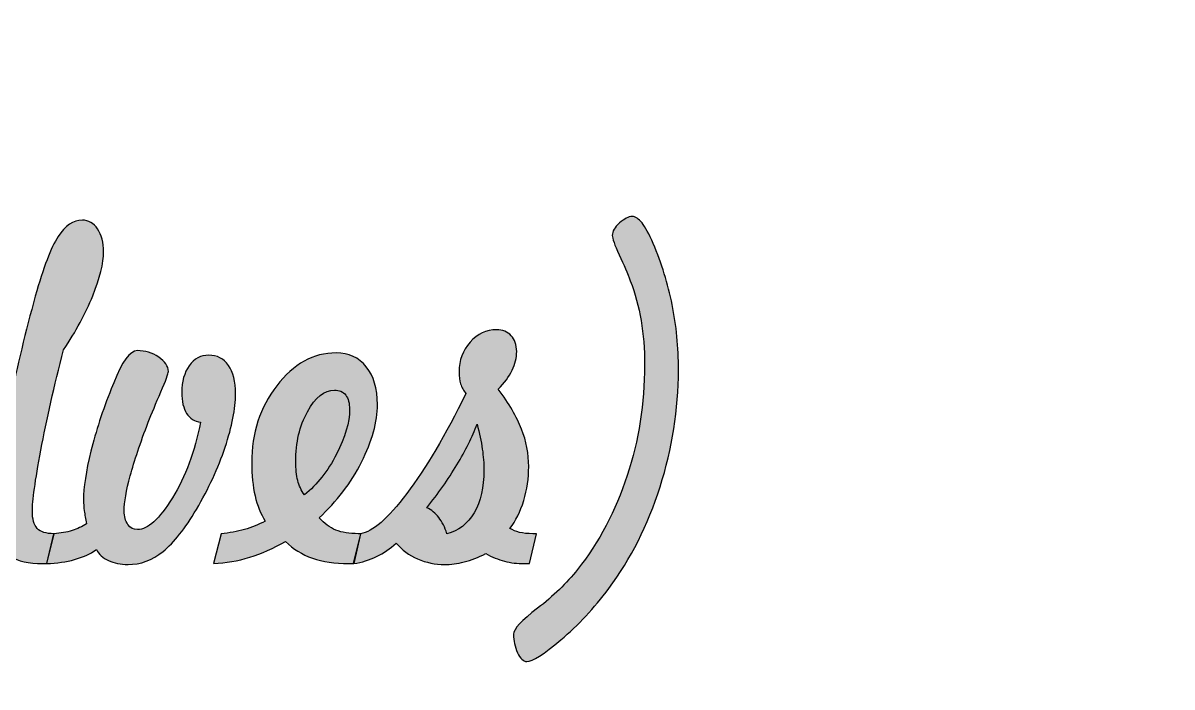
# Model space of a CAD drawing. Extents: x -236 to 261, y -182 to 182.
# Drawn here: x 84.36 to 102.24, y 5.62 to 15.96 of the extents above; entities that cross this region are included whole.
import ezdxf

# ---------------------------------------------------------------- set-up
doc = ezdxf.new("R2010")
doc.units = 0
doc.header["$MEASUREMENT"] = 0
doc.layers.add('CALQUE_PAR_D_FAUT', color=7, linetype='CONTINUOUS')

msp = doc.modelspace()

# ---------------------------------------------------------------- hatches: boundary and pattern name
at = {"layer": 'CALQUE_PAR_D_FAUT'}
h = msp.add_hatch(color=250, dxfattribs=at)
edge = h.paths.add_edge_path()
edge.add_spline(control_points=[(83.0937, 7.5381), (83.0937, 7.5381), (83.2021, 8.0038), (83.2021, 8.0038), (83.3016, 8.0038), (83.407, 8.0391), (83.5202, 8.1084), (83.6325, 8.179), (83.7594, 8.2895), (83.9009, 8.4412), (83.9634, 8.9633), (84.0512, 9.5007), (84.1626, 10.0558), (84.2738, 10.6108), (84.4056, 11.1588), (84.5559, 11.7009), (84.6819, 12.1489), (84.8, 12.4582), (84.9093, 12.6299), (85.0196, 12.8004), (85.1455, 12.8863), (85.289, 12.8863), (85.3847, 12.8863), (85.4627, 12.8404), (85.5252, 12.7487), (85.5867, 12.6569), (85.6179, 12.5382), (85.6179, 12.3935), (85.6179, 12.2148), (85.5623, 11.9867), (85.45, 11.7091), (85.3388, 11.4328), (85.1875, 11.1518), (84.9961, 10.8672), (84.8497, 10.2992), (84.7317, 9.7783), (84.6428, 9.3032), (84.5539, 8.8269), (84.51, 8.5118), (84.51, 8.3554), (84.51, 8.2307), (84.5354, 8.1414), (84.5871, 8.0861), (84.6389, 8.0308), (84.7248, 8.0038), (84.8449, 8.0038), (84.8449, 8.0038), (84.7336, 7.5381), (84.7336, 7.5381), (84.7336, 7.5381), (84.6672, 7.5381), (84.6672, 7.5381), (84.4534, 7.5381), (84.2875, 7.5746), (84.1694, 7.6486), (84.0512, 7.7216), (83.9751, 7.8356), (83.941, 7.9897), (83.8151, 7.8497), (83.6804, 7.7415), (83.5368, 7.6663), (83.3943, 7.5899), (83.246, 7.5475), (83.0937, 7.5381)], knot_values=[0, 0, 0, 0, 0.047619, 0.047619, 0.047619, 0.0952381, 0.0952381, 0.0952381, 0.1428571, 0.1428571, 0.1428571, 0.1904762, 0.1904762, 0.1904762, 0.2380952, 0.2380952, 0.2380952, 0.2857143, 0.2857143, 0.2857143, 0.3333333, 0.3333333, 0.3333333, 0.3809524, 0.3809524, 0.3809524, 0.4285714, 0.4285714, 0.4285714, 0.4761905, 0.4761905, 0.4761905, 0.5238095, 0.5238095, 0.5238095, 0.5714286, 0.5714286, 0.5714286, 0.6190476, 0.6190476, 0.6190476, 0.6666667, 0.6666667, 0.6666667, 0.7142857, 0.7142857, 0.7142857, 0.7619048, 0.7619048, 0.7619048, 0.8095238, 0.8095238, 0.8095238, 0.8571429, 0.8571429, 0.8571429, 0.9047619, 0.9047619, 0.9047619, 0.952381, 0.952381, 0.952381, 1, 1, 1, 1], degree=3, periodic=1)
h = msp.add_hatch(color=250, dxfattribs=at)
edge = h.paths.add_edge_path()
edge.add_spline(control_points=[(94.0371, 10.6308), (94.0371, 10.8789), (94.0185, 11.1094), (93.9824, 11.3234), (93.9463, 11.5375), (93.8907, 11.7432), (93.8145, 11.9432), (93.7726, 12.056), (93.715, 12.1901), (93.6427, 12.3465), (93.5705, 12.5029), (93.5343, 12.6029), (93.5343, 12.6464), (93.5343, 12.711), (93.5714, 12.7757), (93.6466, 12.8427), (93.7228, 12.9098), (93.7882, 12.9427), (93.8428, 12.9427), (93.8946, 12.9427), (93.9463, 12.9098), (93.998, 12.8427), (94.0488, 12.7757), (94.1073, 12.6699), (94.1717, 12.5229), (94.3036, 12.2124), (94.4022, 11.8949), (94.4666, 11.5716), (94.532, 11.247), (94.5642, 10.9072), (94.5642, 10.552), (94.5642, 9.9382), (94.4685, 9.3326), (94.2782, 8.734), (94.0878, 8.1355), (93.8214, 7.6087), (93.4807, 7.1512), (93.2513, 6.8431), (93.0033, 6.5774), (92.735, 6.3516), (92.4675, 6.127), (92.2908, 6.0141), (92.2049, 6.0141), (92.1492, 6.0141), (92.1014, 6.06), (92.0604, 6.1517), (92.0194, 6.2434), (91.9989, 6.3387), (91.9989, 6.4374), (91.9989, 6.5186), (92.1228, 6.6538), (92.3708, 6.8431), (92.6187, 7.0325), (92.8257, 7.2335), (92.9936, 7.4476), (93.3294, 7.8721), (93.587, 8.3589), (93.7667, 8.9081), (93.9473, 9.4572), (94.0371, 10.0311), (94.0371, 10.6308)], knot_values=[0, 0, 0, 0, 0.05, 0.05, 0.05, 0.1, 0.1, 0.1, 0.15, 0.15, 0.15, 0.2, 0.2, 0.2, 0.25, 0.25, 0.25, 0.3, 0.3, 0.3, 0.35, 0.35, 0.35, 0.4, 0.4, 0.4, 0.45, 0.45, 0.45, 0.5, 0.5, 0.5, 0.55, 0.55, 0.55, 0.6, 0.6, 0.6, 0.65, 0.65, 0.65, 0.7, 0.7, 0.7, 0.75, 0.75, 0.75, 0.8, 0.8, 0.8, 0.85, 0.85, 0.85, 0.9, 0.9, 0.9, 0.95, 0.95, 0.95, 1, 1, 1, 1], degree=3, periodic=1)
h = msp.add_hatch(color=250, dxfattribs=at)
edge = h.paths.add_edge_path()
edge.add_spline(control_points=[(89.5107, 7.5381), (89.5107, 7.5381), (89.6191, 8.0038), (89.6191, 8.0038), (89.8026, 8.0308), (90.0417, 8.2401), (90.3366, 8.6294), (90.6313, 9.0186), (90.9379, 9.5384), (91.2571, 10.1863), (91.218, 10.2322), (91.1917, 10.2816), (91.1751, 10.3357), (91.1584, 10.3897), (91.1506, 10.4521), (91.1506, 10.5238), (91.1506, 10.7025), (91.2083, 10.8566), (91.3225, 10.9859), (91.4367, 11.1141), (91.5743, 11.1788), (91.7344, 11.1788), (91.8301, 11.1788), (91.9062, 11.1482), (91.9618, 11.0871), (92.0184, 11.0271), (92.0467, 10.9448), (92.0467, 10.8413), (92.0467, 10.7449), (92.0233, 10.6473), (91.9755, 10.5485), (91.9277, 10.4485), (91.8564, 10.3509), (91.7608, 10.2545), (91.9277, 10.0299), (92.0487, 9.8218), (92.1228, 9.6324), (92.1971, 9.4431), (92.2342, 9.2479), (92.2342, 9.048), (92.2342, 8.8669), (92.2078, 8.6905), (92.156, 8.5188), (92.1033, 8.3483), (92.0321, 8.2037), (91.9413, 8.0861), (91.9843, 8.059), (92.035, 8.0379), (92.0916, 8.0249), (92.1492, 8.0108), (92.2176, 8.0038), (92.2976, 8.0038), (92.2976, 8.0038), (92.3572, 8.0038), (92.3572, 8.0038), (92.3572, 8.0038), (92.2459, 7.5381), (92.2459, 7.5381), (92.2459, 7.5381), (92.1629, 7.5381), (92.1629, 7.5381), (92.0565, 7.5381), (91.955, 7.551), (91.8574, 7.5757), (91.7598, 7.6016), (91.6631, 7.6404), (91.5655, 7.6933), (91.4493, 7.6357), (91.3371, 7.5934), (91.2298, 7.5652), (91.1213, 7.5381), (91.0208, 7.524), (90.9271, 7.524), (90.7788, 7.524), (90.6372, 7.5534), (90.5035, 7.6122), (90.3707, 7.671), (90.2595, 7.7521), (90.1716, 7.8556), (90.0798, 7.7709), (89.9793, 7.7016), (89.868, 7.6486), (89.7578, 7.5957), (89.6386, 7.5593), (89.5107, 7.5381)], knot_values=[0, 0, 0, 0, 0.0357143, 0.0357143, 0.0357143, 0.0714286, 0.0714286, 0.0714286, 0.1071429, 0.1071429, 0.1071429, 0.1428571, 0.1428571, 0.1428571, 0.1785714, 0.1785714, 0.1785714, 0.2142857, 0.2142857, 0.2142857, 0.25, 0.25, 0.25, 0.2857143, 0.2857143, 0.2857143, 0.3214286, 0.3214286, 0.3214286, 0.3571429, 0.3571429, 0.3571429, 0.3928571, 0.3928571, 0.3928571, 0.4285714, 0.4285714, 0.4285714, 0.4642857, 0.4642857, 0.4642857, 0.5, 0.5, 0.5, 0.5357143, 0.5357143, 0.5357143, 0.5714286, 0.5714286, 0.5714286, 0.6071429, 0.6071429, 0.6071429, 0.6428571, 0.6428571, 0.6428571, 0.6785714, 0.6785714, 0.6785714, 0.7142857, 0.7142857, 0.7142857, 0.75, 0.75, 0.75, 0.7857143, 0.7857143, 0.7857143, 0.8214286, 0.8214286, 0.8214286, 0.8571429, 0.8571429, 0.8571429, 0.8928571, 0.8928571, 0.8928571, 0.9285714, 0.9285714, 0.9285714, 0.9642857, 0.9642857, 0.9642857, 1, 1, 1, 1], degree=3, periodic=1)
h = msp.add_hatch(color=250, dxfattribs=at)
edge = h.paths.add_edge_path()
edge.add_spline(control_points=[(85.5067, 7.7557), (85.4081, 7.6886), (85.2939, 7.6381), (85.167, 7.6016), (85.0391, 7.5663), (84.8937, 7.5452), (84.7317, 7.5381), (84.7317, 7.5381), (84.8458, 8.0038), (84.8458, 8.0038), (84.9512, 8.0108), (85.0449, 8.0273), (85.1279, 8.052), (85.2109, 8.0779), (85.2861, 8.1143), (85.3525, 8.1602), (85.3368, 8.2343), (85.3261, 8.3001), (85.3183, 8.3601), (85.3105, 8.4201), (85.3066, 8.4753), (85.3066, 8.5259), (85.3066, 8.7246), (85.3447, 8.9786), (85.4208, 9.2867), (85.4969, 9.5948), (85.6033, 9.9194), (85.739, 10.2616), (85.739, 10.2616), (85.7761, 10.3509), (85.7761, 10.3509), (85.9079, 10.6861), (86.0308, 10.8542), (86.1451, 10.8542), (86.2671, 10.8542), (86.3784, 10.8213), (86.4769, 10.7543), (86.5765, 10.6873), (86.6263, 10.6132), (86.6263, 10.5297), (86.6263, 10.4956), (86.5872, 10.3897), (86.5101, 10.211), (86.433, 10.0334), (86.3676, 9.8759), (86.314, 9.7406), (86.19, 9.4149), (86.0962, 9.1362), (86.0338, 8.9057), (85.9703, 8.6752), (85.9391, 8.4918), (85.9391, 8.3566), (85.9391, 8.2719), (85.9586, 8.2025), (85.9967, 8.1484), (86.0347, 8.0943), (86.0845, 8.0673), (86.1451, 8.0673), (86.3061, 8.0673), (86.4877, 8.2319), (86.6898, 8.5612), (86.8918, 8.8904), (87.0382, 9.2832), (87.128, 9.7406), (87.0343, 9.7524), (86.9621, 9.7971), (86.9113, 9.8759), (86.8606, 9.9558), (86.8352, 10.0652), (86.8352, 10.2051), (86.8352, 10.3733), (86.8742, 10.5109), (86.9523, 10.6202), (87.0304, 10.7296), (87.1309, 10.7837), (87.253, 10.7837), (87.3857, 10.7837), (87.4892, 10.7308), (87.5624, 10.6249), (87.6356, 10.5191), (87.6727, 10.3721), (87.6727, 10.184), (87.6727, 9.9523), (87.618, 9.6748), (87.5097, 9.3502), (87.4013, 9.0268), (87.252, 8.7035), (87.0636, 8.3824), (86.8879, 8.0837), (86.7152, 7.8662), (86.5452, 7.7286), (86.3754, 7.5922), (86.1939, 7.524), (85.9986, 7.524), (85.8844, 7.524), (85.7839, 7.5452), (85.6961, 7.5863), (85.6082, 7.6275), (85.5447, 7.6839), (85.5067, 7.7557)], knot_values=[0, 0, 0, 0, 0.030303, 0.030303, 0.030303, 0.0606061, 0.0606061, 0.0606061, 0.0909091, 0.0909091, 0.0909091, 0.1212121, 0.1212121, 0.1212121, 0.1515152, 0.1515152, 0.1515152, 0.1818182, 0.1818182, 0.1818182, 0.2121212, 0.2121212, 0.2121212, 0.2424242, 0.2424242, 0.2424242, 0.2727273, 0.2727273, 0.2727273, 0.3030303, 0.3030303, 0.3030303, 0.3333333, 0.3333333, 0.3333333, 0.3636364, 0.3636364, 0.3636364, 0.3939394, 0.3939394, 0.3939394, 0.4242424, 0.4242424, 0.4242424, 0.4545455, 0.4545455, 0.4545455, 0.4848485, 0.4848485, 0.4848485, 0.5151515, 0.5151515, 0.5151515, 0.5454545, 0.5454545, 0.5454545, 0.5757576, 0.5757576, 0.5757576, 0.6060606, 0.6060606, 0.6060606, 0.6363636, 0.6363636, 0.6363636, 0.6666667, 0.6666667, 0.6666667, 0.6969697, 0.6969697, 0.6969697, 0.7272727, 0.7272727, 0.7272727, 0.7575758, 0.7575758, 0.7575758, 0.7878788, 0.7878788, 0.7878788, 0.8181818, 0.8181818, 0.8181818, 0.8484848, 0.8484848, 0.8484848, 0.8787879, 0.8787879, 0.8787879, 0.9090909, 0.9090909, 0.9090909, 0.9393939, 0.9393939, 0.9393939, 0.969697, 0.969697, 0.969697, 1, 1, 1, 1], degree=3, periodic=1)
h = msp.add_hatch(color=250, dxfattribs=at)
edge = h.paths.add_edge_path()
edge.add_spline(control_points=[(88.4487, 7.8827), (88.2643, 7.7768), (88.0787, 7.6957), (87.8933, 7.6381), (87.7069, 7.5804), (87.5204, 7.5475), (87.3311, 7.5381), (87.3311, 7.5381), (87.4462, 8.0038), (87.4462, 8.0038), (87.577, 8.0155), (87.6991, 8.0367), (87.8103, 8.0696), (87.9216, 8.1014), (88.0299, 8.1449), (88.1344, 8.2002), (88.0621, 8.3154), (88.0094, 8.4459), (87.9753, 8.5929), (87.9411, 8.7399), (87.9236, 8.9128), (87.9236, 9.1103), (87.9236, 9.5689), (88.0534, 9.9688), (88.314, 10.3086), (88.5746, 10.6485), (88.8821, 10.819), (89.2365, 10.819), (89.4346, 10.819), (89.5917, 10.7472), (89.707, 10.6038), (89.8221, 10.4603), (89.8797, 10.2639), (89.8797, 10.0158), (89.8797, 9.7453), (89.7968, 9.4455), (89.6318, 9.1186), (89.4668, 8.7917), (89.2472, 8.5024), (88.9719, 8.2519), (89.0519, 8.1625), (89.1388, 8.099), (89.2336, 8.0602), (89.3282, 8.0226), (89.4444, 8.0038), (89.582, 8.0038), (89.582, 8.0038), (89.622, 8.0038), (89.622, 8.0038), (89.622, 8.0038), (89.5097, 7.5381), (89.5097, 7.5381), (89.5097, 7.5381), (89.4317, 7.5381), (89.4317, 7.5381), (89.2189, 7.5381), (89.0305, 7.5663), (88.8694, 7.6228), (88.7074, 7.6792), (88.5668, 7.7662), (88.4487, 7.8827)], knot_values=[0, 0, 0, 0, 0.05, 0.05, 0.05, 0.1, 0.1, 0.1, 0.15, 0.15, 0.15, 0.2, 0.2, 0.2, 0.25, 0.25, 0.25, 0.3, 0.3, 0.3, 0.35, 0.35, 0.35, 0.4, 0.4, 0.4, 0.45, 0.45, 0.45, 0.5, 0.5, 0.5, 0.55, 0.55, 0.55, 0.6, 0.6, 0.6, 0.65, 0.65, 0.65, 0.7, 0.7, 0.7, 0.75, 0.75, 0.75, 0.8, 0.8, 0.8, 0.85, 0.85, 0.85, 0.9, 0.9, 0.9, 0.95, 0.95, 0.95, 1, 1, 1, 1], degree=3, periodic=1)
h = msp.add_hatch(color=250, dxfattribs=at)
edge = h.paths.add_edge_path()
edge.add_spline(control_points=[(88.7435, 8.6106), (88.9417, 8.767), (89.1085, 8.9775), (89.2433, 9.2432), (89.379, 9.5078), (89.4463, 9.7395), (89.4463, 9.937), (89.4463, 10.0358), (89.4268, 10.1111), (89.3868, 10.1628), (89.3468, 10.2145), (89.2882, 10.2404), (89.2121, 10.2404), (89.0539, 10.2404), (88.9134, 10.1287), (88.7914, 9.9041), (88.6693, 9.6807), (88.6088, 9.4208), (88.6088, 9.1244), (88.6088, 9.0116), (88.6195, 8.914), (88.64, 8.8328), (88.6615, 8.7517), (88.6957, 8.6776), (88.7435, 8.6106)], knot_values=[0, 0, 0, 0, 0.125, 0.125, 0.125, 0.25, 0.25, 0.25, 0.375, 0.375, 0.375, 0.5, 0.5, 0.5, 0.625, 0.625, 0.625, 0.75, 0.75, 0.75, 0.875, 0.875, 0.875, 1, 1, 1, 1], degree=3, periodic=1)
h = msp.add_hatch(color=250, dxfattribs=at)
edge = h.paths.add_edge_path()
edge.add_spline(control_points=[(90.6469, 8.4071), (90.7192, 8.3754), (90.7817, 8.3248), (90.8344, 8.2566), (90.8871, 8.1896), (90.9291, 8.1049), (90.9623, 8.0038), (91.1409, 8.0473), (91.2825, 8.1567), (91.384, 8.3307), (91.4864, 8.5059), (91.5372, 8.727), (91.5372, 8.9927), (91.5372, 9.0962), (91.5284, 9.2068), (91.5118, 9.322), (91.4942, 9.4384), (91.4679, 9.5678), (91.4308, 9.7101), (91.3566, 9.5125), (91.2522, 9.3008), (91.1165, 9.0762), (90.9808, 8.8505), (90.8246, 8.6282), (90.6469, 8.4071)], knot_values=[0, 0, 0, 0, 0.125, 0.125, 0.125, 0.25, 0.25, 0.25, 0.375, 0.375, 0.375, 0.5, 0.5, 0.5, 0.625, 0.625, 0.625, 0.75, 0.75, 0.75, 0.875, 0.875, 0.875, 1, 1, 1, 1], degree=3, periodic=1)

# ---------------------------------------------------------------- linework, layer by layer
at = {"layer": 'CALQUE_PAR_D_FAUT', "color": 1}
msp.add_open_spline([(-230.5187, 181.5562), (-231.8457, 181.5553), (-233.1179, 181.0274), (-234.0556, 180.0885), (-234.9933, 179.1497), (-235.5196, 177.8831), (-235.5187, 176.5562), (-235.5187, 176.5562), (-235.5187, -8.4438), (-235.5187, -8.4438), (-235.5179, -9.7708), (-234.99, -11.043), (-234.0511, -11.9807), (-233.1123, -12.9184), (-231.8457, -13.4447), (-230.5187, -13.4438), (-230.5187, -13.4438), (115.1243, -13.4438), (115.1243, -13.4438), (116.4513, -13.443), (117.7235, -12.9151), (118.6612, -11.9762), (119.5989, -11.0373), (120.1252, -9.7708), (120.1243, -8.4438), (120.1243, -8.4438), (120.1243, 88.0484), (120.1243, 88.0484), (120.1243, 88.0484), (120.1243, 96.0484), (120.1243, 96.0484), (120.1243, 96.0484), (120.1243, 176.5562), (120.1243, 176.5562), (120.1235, 177.8831), (119.5956, 179.1553), (118.6567, 180.093), (117.7179, 181.0307), (116.4513, 181.557), (115.1243, 181.5562), (115.1243, 181.5562), (-230.5187, 181.5562), (-230.5187, 181.5562), (-230.5187, 181.5562), (-230.5187, 181.5562), (-230.5187, 181.5562)], degree=3, knots=[0, 0, 0, 0, 0.0666667, 0.0666667, 0.0666667, 0.1333333, 0.1333333, 0.1333333, 0.2, 0.2, 0.2, 0.2666667, 0.2666667, 0.2666667, 0.3333333, 0.3333333, 0.3333333, 0.4, 0.4, 0.4, 0.4666667, 0.4666667, 0.4666667, 0.5333333, 0.5333333, 0.5333333, 0.6, 0.6, 0.6, 0.6666667, 0.6666667, 0.6666667, 0.7333333, 0.7333333, 0.7333333, 0.8, 0.8, 0.8, 0.8666667, 0.8666667, 0.8666667, 0.9333333, 0.9333333, 0.9333333, 1, 1, 1, 1], dxfattribs=at)
at = {"layer": 'CALQUE_PAR_D_FAUT', "color": 250}
for points, knots in [([(83.0937, 7.5381), (83.0937, 7.5381), (83.2021, 8.0038), (83.2021, 8.0038), (83.3016, 8.0038), (83.407, 8.0391), (83.5202, 8.1084), (83.6325, 8.179), (83.7594, 8.2895), (83.9009, 8.4412), (83.9634, 8.9633), (84.0512, 9.5007), (84.1626, 10.0558), (84.2738, 10.6108), (84.4056, 11.1588), (84.5559, 11.7009), (84.6819, 12.1489), (84.8, 12.4582), (84.9093, 12.6299), (85.0196, 12.8004), (85.1455, 12.8863), (85.289, 12.8863), (85.3847, 12.8863), (85.4627, 12.8404), (85.5252, 12.7487), (85.5867, 12.6569), (85.6179, 12.5382), (85.6179, 12.3935), (85.6179, 12.2148), (85.5623, 11.9867), (85.45, 11.7091), (85.3388, 11.4328), (85.1875, 11.1518), (84.9961, 10.8672), (84.8497, 10.2992), (84.7317, 9.7783), (84.6428, 9.3032), (84.5539, 8.8269), (84.51, 8.5118), (84.51, 8.3554), (84.51, 8.2307), (84.5354, 8.1414), (84.5871, 8.0861), (84.6389, 8.0308), (84.7248, 8.0038), (84.8449, 8.0038), (84.8449, 8.0038), (84.7336, 7.5381), (84.7336, 7.5381), (84.7336, 7.5381), (84.6672, 7.5381), (84.6672, 7.5381), (84.4534, 7.5381), (84.2875, 7.5746), (84.1694, 7.6486), (84.0512, 7.7216), (83.9751, 7.8356), (83.941, 7.9897), (83.8151, 7.8497), (83.6804, 7.7415), (83.5368, 7.6663), (83.3943, 7.5899), (83.246, 7.5475), (83.0937, 7.5381)], [0, 0, 0, 0, 0.047619, 0.047619, 0.047619, 0.0952381, 0.0952381, 0.0952381, 0.1428571, 0.1428571, 0.1428571, 0.1904762, 0.1904762, 0.1904762, 0.2380952, 0.2380952, 0.2380952, 0.2857143, 0.2857143, 0.2857143, 0.3333333, 0.3333333, 0.3333333, 0.3809524, 0.3809524, 0.3809524, 0.4285714, 0.4285714, 0.4285714, 0.4761905, 0.4761905, 0.4761905, 0.5238095, 0.5238095, 0.5238095, 0.5714286, 0.5714286, 0.5714286, 0.6190476, 0.6190476, 0.6190476, 0.6666667, 0.6666667, 0.6666667, 0.7142857, 0.7142857, 0.7142857, 0.7619048, 0.7619048, 0.7619048, 0.8095238, 0.8095238, 0.8095238, 0.8571429, 0.8571429, 0.8571429, 0.9047619, 0.9047619, 0.9047619, 0.952381, 0.952381, 0.952381, 1, 1, 1, 1]), ([(94.0371, 10.6308), (94.0371, 10.8789), (94.0185, 11.1094), (93.9824, 11.3234), (93.9463, 11.5375), (93.8907, 11.7432), (93.8145, 11.9432), (93.7726, 12.056), (93.715, 12.1901), (93.6427, 12.3465), (93.5705, 12.5029), (93.5343, 12.6029), (93.5343, 12.6464), (93.5343, 12.711), (93.5714, 12.7757), (93.6466, 12.8427), (93.7228, 12.9098), (93.7882, 12.9427), (93.8428, 12.9427), (93.8946, 12.9427), (93.9463, 12.9098), (93.998, 12.8427), (94.0488, 12.7757), (94.1073, 12.6699), (94.1717, 12.5229), (94.3036, 12.2124), (94.4022, 11.8949), (94.4666, 11.5716), (94.532, 11.247), (94.5642, 10.9072), (94.5642, 10.552), (94.5642, 9.9382), (94.4685, 9.3326), (94.2782, 8.734), (94.0878, 8.1355), (93.8214, 7.6087), (93.4807, 7.1512), (93.2513, 6.8431), (93.0033, 6.5774), (92.735, 6.3516), (92.4675, 6.127), (92.2908, 6.0141), (92.2049, 6.0141), (92.1492, 6.0141), (92.1014, 6.06), (92.0604, 6.1517), (92.0194, 6.2434), (91.9989, 6.3387), (91.9989, 6.4374), (91.9989, 6.5186), (92.1228, 6.6538), (92.3708, 6.8431), (92.6187, 7.0325), (92.8257, 7.2335), (92.9936, 7.4476), (93.3294, 7.8721), (93.587, 8.3589), (93.7667, 8.9081), (93.9473, 9.4572), (94.0371, 10.0311), (94.0371, 10.6308)], [0, 0, 0, 0, 0.05, 0.05, 0.05, 0.1, 0.1, 0.1, 0.15, 0.15, 0.15, 0.2, 0.2, 0.2, 0.25, 0.25, 0.25, 0.3, 0.3, 0.3, 0.35, 0.35, 0.35, 0.4, 0.4, 0.4, 0.45, 0.45, 0.45, 0.5, 0.5, 0.5, 0.55, 0.55, 0.55, 0.6, 0.6, 0.6, 0.65, 0.65, 0.65, 0.7, 0.7, 0.7, 0.75, 0.75, 0.75, 0.8, 0.8, 0.8, 0.85, 0.85, 0.85, 0.9, 0.9, 0.9, 0.95, 0.95, 0.95, 1, 1, 1, 1]), ([(89.5107, 7.5381), (89.5107, 7.5381), (89.6191, 8.0038), (89.6191, 8.0038), (89.8026, 8.0308), (90.0417, 8.2401), (90.3366, 8.6294), (90.6313, 9.0186), (90.9379, 9.5384), (91.2571, 10.1863), (91.218, 10.2322), (91.1917, 10.2816), (91.1751, 10.3357), (91.1584, 10.3897), (91.1506, 10.4521), (91.1506, 10.5238), (91.1506, 10.7025), (91.2083, 10.8566), (91.3225, 10.9859), (91.4367, 11.1141), (91.5743, 11.1788), (91.7344, 11.1788), (91.8301, 11.1788), (91.9062, 11.1482), (91.9618, 11.0871), (92.0184, 11.0271), (92.0467, 10.9448), (92.0467, 10.8413), (92.0467, 10.7449), (92.0233, 10.6473), (91.9755, 10.5485), (91.9277, 10.4485), (91.8564, 10.3509), (91.7608, 10.2545), (91.9277, 10.0299), (92.0487, 9.8218), (92.1228, 9.6324), (92.1971, 9.4431), (92.2342, 9.2479), (92.2342, 9.048), (92.2342, 8.8669), (92.2078, 8.6905), (92.156, 8.5188), (92.1033, 8.3483), (92.0321, 8.2037), (91.9413, 8.0861), (91.9843, 8.059), (92.035, 8.0379), (92.0916, 8.0249), (92.1492, 8.0108), (92.2176, 8.0038), (92.2976, 8.0038), (92.2976, 8.0038), (92.3572, 8.0038), (92.3572, 8.0038), (92.3572, 8.0038), (92.2459, 7.5381), (92.2459, 7.5381), (92.2459, 7.5381), (92.1629, 7.5381), (92.1629, 7.5381), (92.0565, 7.5381), (91.955, 7.551), (91.8574, 7.5757), (91.7598, 7.6016), (91.6631, 7.6404), (91.5655, 7.6933), (91.4493, 7.6357), (91.3371, 7.5934), (91.2298, 7.5652), (91.1213, 7.5381), (91.0208, 7.524), (90.9271, 7.524), (90.7788, 7.524), (90.6372, 7.5534), (90.5035, 7.6122), (90.3707, 7.671), (90.2595, 7.7521), (90.1716, 7.8556), (90.0798, 7.7709), (89.9793, 7.7016), (89.868, 7.6486), (89.7578, 7.5957), (89.6386, 7.5593), (89.5107, 7.5381)], [0, 0, 0, 0, 0.0357143, 0.0357143, 0.0357143, 0.0714286, 0.0714286, 0.0714286, 0.1071429, 0.1071429, 0.1071429, 0.1428571, 0.1428571, 0.1428571, 0.1785714, 0.1785714, 0.1785714, 0.2142857, 0.2142857, 0.2142857, 0.25, 0.25, 0.25, 0.2857143, 0.2857143, 0.2857143, 0.3214286, 0.3214286, 0.3214286, 0.3571429, 0.3571429, 0.3571429, 0.3928571, 0.3928571, 0.3928571, 0.4285714, 0.4285714, 0.4285714, 0.4642857, 0.4642857, 0.4642857, 0.5, 0.5, 0.5, 0.5357143, 0.5357143, 0.5357143, 0.5714286, 0.5714286, 0.5714286, 0.6071429, 0.6071429, 0.6071429, 0.6428571, 0.6428571, 0.6428571, 0.6785714, 0.6785714, 0.6785714, 0.7142857, 0.7142857, 0.7142857, 0.75, 0.75, 0.75, 0.7857143, 0.7857143, 0.7857143, 0.8214286, 0.8214286, 0.8214286, 0.8571429, 0.8571429, 0.8571429, 0.8928571, 0.8928571, 0.8928571, 0.9285714, 0.9285714, 0.9285714, 0.9642857, 0.9642857, 0.9642857, 1, 1, 1, 1]), ([(85.5067, 7.7557), (85.4081, 7.6886), (85.2939, 7.6381), (85.167, 7.6016), (85.0391, 7.5663), (84.8937, 7.5452), (84.7317, 7.5381), (84.7317, 7.5381), (84.8458, 8.0038), (84.8458, 8.0038), (84.9512, 8.0108), (85.0449, 8.0273), (85.1279, 8.052), (85.2109, 8.0779), (85.2861, 8.1143), (85.3525, 8.1602), (85.3368, 8.2343), (85.3261, 8.3001), (85.3183, 8.3601), (85.3105, 8.4201), (85.3066, 8.4753), (85.3066, 8.5259), (85.3066, 8.7246), (85.3447, 8.9786), (85.4208, 9.2867), (85.4969, 9.5948), (85.6033, 9.9194), (85.739, 10.2616), (85.739, 10.2616), (85.7761, 10.3509), (85.7761, 10.3509), (85.9079, 10.6861), (86.0308, 10.8542), (86.1451, 10.8542), (86.2671, 10.8542), (86.3784, 10.8213), (86.4769, 10.7543), (86.5765, 10.6873), (86.6263, 10.6132), (86.6263, 10.5297), (86.6263, 10.4956), (86.5872, 10.3897), (86.5101, 10.211), (86.433, 10.0334), (86.3676, 9.8759), (86.314, 9.7406), (86.19, 9.4149), (86.0962, 9.1362), (86.0338, 8.9057), (85.9703, 8.6752), (85.9391, 8.4918), (85.9391, 8.3566), (85.9391, 8.2719), (85.9586, 8.2025), (85.9967, 8.1484), (86.0347, 8.0943), (86.0845, 8.0673), (86.1451, 8.0673), (86.3061, 8.0673), (86.4877, 8.2319), (86.6898, 8.5612), (86.8918, 8.8904), (87.0382, 9.2832), (87.128, 9.7406), (87.0343, 9.7524), (86.9621, 9.7971), (86.9113, 9.8759), (86.8606, 9.9558), (86.8352, 10.0652), (86.8352, 10.2051), (86.8352, 10.3733), (86.8742, 10.5109), (86.9523, 10.6202), (87.0304, 10.7296), (87.1309, 10.7837), (87.253, 10.7837), (87.3857, 10.7837), (87.4892, 10.7308), (87.5624, 10.6249), (87.6356, 10.5191), (87.6727, 10.3721), (87.6727, 10.184), (87.6727, 9.9523), (87.618, 9.6748), (87.5097, 9.3502), (87.4013, 9.0268), (87.252, 8.7035), (87.0636, 8.3824), (86.8879, 8.0837), (86.7152, 7.8662), (86.5452, 7.7286), (86.3754, 7.5922), (86.1939, 7.524), (85.9986, 7.524), (85.8844, 7.524), (85.7839, 7.5452), (85.6961, 7.5863), (85.6082, 7.6275), (85.5447, 7.6839), (85.5067, 7.7557)], [0, 0, 0, 0, 0.030303, 0.030303, 0.030303, 0.0606061, 0.0606061, 0.0606061, 0.0909091, 0.0909091, 0.0909091, 0.1212121, 0.1212121, 0.1212121, 0.1515152, 0.1515152, 0.1515152, 0.1818182, 0.1818182, 0.1818182, 0.2121212, 0.2121212, 0.2121212, 0.2424242, 0.2424242, 0.2424242, 0.2727273, 0.2727273, 0.2727273, 0.3030303, 0.3030303, 0.3030303, 0.3333333, 0.3333333, 0.3333333, 0.3636364, 0.3636364, 0.3636364, 0.3939394, 0.3939394, 0.3939394, 0.4242424, 0.4242424, 0.4242424, 0.4545455, 0.4545455, 0.4545455, 0.4848485, 0.4848485, 0.4848485, 0.5151515, 0.5151515, 0.5151515, 0.5454545, 0.5454545, 0.5454545, 0.5757576, 0.5757576, 0.5757576, 0.6060606, 0.6060606, 0.6060606, 0.6363636, 0.6363636, 0.6363636, 0.6666667, 0.6666667, 0.6666667, 0.6969697, 0.6969697, 0.6969697, 0.7272727, 0.7272727, 0.7272727, 0.7575758, 0.7575758, 0.7575758, 0.7878788, 0.7878788, 0.7878788, 0.8181818, 0.8181818, 0.8181818, 0.8484848, 0.8484848, 0.8484848, 0.8787879, 0.8787879, 0.8787879, 0.9090909, 0.9090909, 0.9090909, 0.9393939, 0.9393939, 0.9393939, 0.969697, 0.969697, 0.969697, 1, 1, 1, 1]), ([(88.4487, 7.8827), (88.2643, 7.7768), (88.0787, 7.6957), (87.8933, 7.6381), (87.7069, 7.5804), (87.5204, 7.5475), (87.3311, 7.5381), (87.3311, 7.5381), (87.4462, 8.0038), (87.4462, 8.0038), (87.577, 8.0155), (87.6991, 8.0367), (87.8103, 8.0696), (87.9216, 8.1014), (88.0299, 8.1449), (88.1344, 8.2002), (88.0621, 8.3154), (88.0094, 8.4459), (87.9753, 8.5929), (87.9411, 8.7399), (87.9236, 8.9128), (87.9236, 9.1103), (87.9236, 9.5689), (88.0534, 9.9688), (88.314, 10.3086), (88.5746, 10.6485), (88.8821, 10.819), (89.2365, 10.819), (89.4346, 10.819), (89.5917, 10.7472), (89.707, 10.6038), (89.8221, 10.4603), (89.8797, 10.2639), (89.8797, 10.0158), (89.8797, 9.7453), (89.7968, 9.4455), (89.6318, 9.1186), (89.4668, 8.7917), (89.2472, 8.5024), (88.9719, 8.2519), (89.0519, 8.1625), (89.1388, 8.099), (89.2336, 8.0602), (89.3282, 8.0226), (89.4444, 8.0038), (89.582, 8.0038), (89.582, 8.0038), (89.622, 8.0038), (89.622, 8.0038), (89.622, 8.0038), (89.5097, 7.5381), (89.5097, 7.5381), (89.5097, 7.5381), (89.4317, 7.5381), (89.4317, 7.5381), (89.2189, 7.5381), (89.0305, 7.5663), (88.8694, 7.6228), (88.7074, 7.6792), (88.5668, 7.7662), (88.4487, 7.8827)], [0, 0, 0, 0, 0.05, 0.05, 0.05, 0.1, 0.1, 0.1, 0.15, 0.15, 0.15, 0.2, 0.2, 0.2, 0.25, 0.25, 0.25, 0.3, 0.3, 0.3, 0.35, 0.35, 0.35, 0.4, 0.4, 0.4, 0.45, 0.45, 0.45, 0.5, 0.5, 0.5, 0.55, 0.55, 0.55, 0.6, 0.6, 0.6, 0.65, 0.65, 0.65, 0.7, 0.7, 0.7, 0.75, 0.75, 0.75, 0.8, 0.8, 0.8, 0.85, 0.85, 0.85, 0.9, 0.9, 0.9, 0.95, 0.95, 0.95, 1, 1, 1, 1]), ([(88.7435, 8.6106), (88.9417, 8.767), (89.1085, 8.9775), (89.2433, 9.2432), (89.379, 9.5078), (89.4463, 9.7395), (89.4463, 9.937), (89.4463, 10.0358), (89.4268, 10.1111), (89.3868, 10.1628), (89.3468, 10.2145), (89.2882, 10.2404), (89.2121, 10.2404), (89.0539, 10.2404), (88.9134, 10.1287), (88.7914, 9.9041), (88.6693, 9.6807), (88.6088, 9.4208), (88.6088, 9.1244), (88.6088, 9.0116), (88.6195, 8.914), (88.64, 8.8328), (88.6615, 8.7517), (88.6957, 8.6776), (88.7435, 8.6106)], [0, 0, 0, 0, 0.125, 0.125, 0.125, 0.25, 0.25, 0.25, 0.375, 0.375, 0.375, 0.5, 0.5, 0.5, 0.625, 0.625, 0.625, 0.75, 0.75, 0.75, 0.875, 0.875, 0.875, 1, 1, 1, 1]), ([(90.6469, 8.4071), (90.7192, 8.3754), (90.7817, 8.3248), (90.8344, 8.2566), (90.8871, 8.1896), (90.9291, 8.1049), (90.9623, 8.0038), (91.1409, 8.0473), (91.2825, 8.1567), (91.384, 8.3307), (91.4864, 8.5059), (91.5372, 8.727), (91.5372, 8.9927), (91.5372, 9.0962), (91.5284, 9.2068), (91.5118, 9.322), (91.4942, 9.4384), (91.4679, 9.5678), (91.4308, 9.7101), (91.3566, 9.5125), (91.2522, 9.3008), (91.1165, 9.0762), (90.9808, 8.8505), (90.8246, 8.6282), (90.6469, 8.4071)], [0, 0, 0, 0, 0.125, 0.125, 0.125, 0.25, 0.25, 0.25, 0.375, 0.375, 0.375, 0.5, 0.5, 0.5, 0.625, 0.625, 0.625, 0.75, 0.75, 0.75, 0.875, 0.875, 0.875, 1, 1, 1, 1])]:
    msp.add_open_spline(points, degree=3, knots=knots, dxfattribs=at)

doc.saveas('drawing.dxf')
